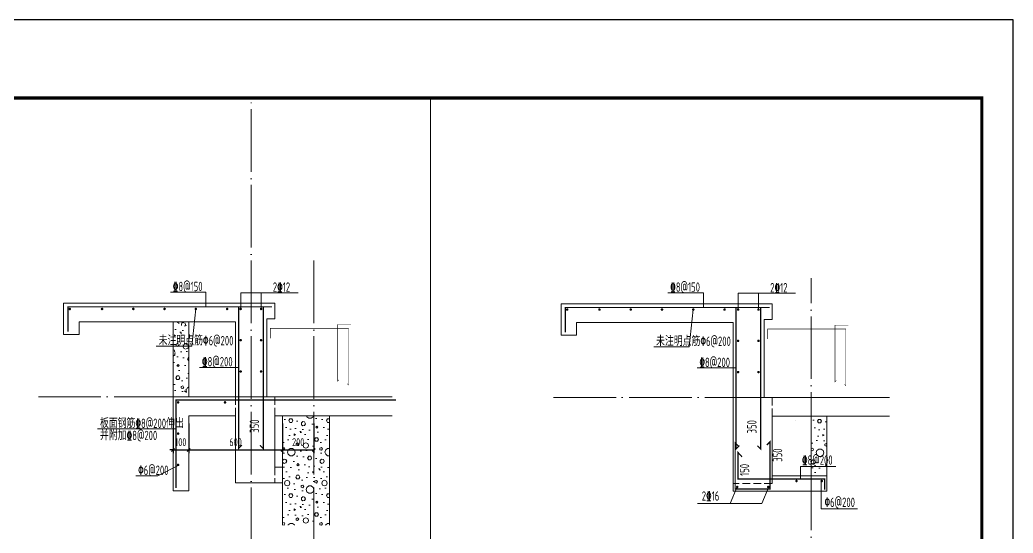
# Model space of a CAD drawing. Extents: x -129922 to 1190196, y -520662 to 139923.
# Drawn here: x 56476 to 62827, y -284206 to -280922 of the extents above; entities that cross this region are included whole.
import ezdxf
from ezdxf.enums import TextEntityAlignment as Align

# ---------------------------------------------------------------- set-up
doc = ezdxf.new("R2010")
doc.units = 0
doc.header["$LTSCALE"] = 1000
doc.header["$MEASUREMENT"] = 0
doc.linetypes.add('DASH', pattern=[0.35, 0.25, -0.1])
doc.linetypes.add('DOTE', pattern=[2.42, 2, -0.2, 0.02, -0.2])
for name, color, linetype, lineweight in [('A-标注-尺寸标注', 105, 'Continuous', 15), ('A-轴线-塔楼', 1, 'DOTE', 9), ('S-墙柱-REIN', 1, 'Continuous', 20), ('S-大样-HATCH', 251, 'Continuous', 9), ('S-大样-实线', 2, 'Continuous', 20), ('S-大样-虚线', 4, 'DASH', 20), ('S-板-BEAM', 4, 'DASH', 20), ('S-轴网-轴线', 1, 'DOTE', 9), ('S-通用-TEXT', 7, 'Continuous', 20)]:
    doc.layers.add(name, color=color, linetype=linetype, lineweight=lineweight)
doc.layers.add('Y-云图图框', color=7, linetype='Continuous')
doc.styles.add('_TCH_DIM_T3', font='tssdeng.shx', dxfattribs={"width": 0.705882, "bigfont": 'hztxt.shx'})
doc.styles.add('_YT_Name', font='', dxfattribs={"width": 0.8})
doc.styles.add('_YT_Sign_Text', font='ros.shx', dxfattribs={"width": 0.8, "bigfont": 'hztxt.shx'})
doc.styles.get("Standard").update_dxf_attribs({"font": 'gbenor.shx', "bigfont": 'gbcbig.shx'})
doc.styles.add('TSSD_Rein', font='tssdeng.shx', dxfattribs={"width": 0.7, "bigfont": 'hztxt.shx'})
doc.styles.get('_YT_Name').set_extended_font_data('SimHei')
doc.dimstyles.new('_TCH_ARCH&&20', dxfattribs={"dimtxt": 51, "dimasz": 20, "dimexe": 20, "dimexo": 20, "dimgap": 24.5, "dimtad": 1, "dimdec": 0, "dimzin": 0, "dimdsep": 46, "dimtxsty": '_TCH_DIM_T3', "dimblk": 'ARCHTICK', "dimcen": 0.09, "dimclrt": 7, "dimazin": 2, "dimtfac": 1, "dimtdec": 0, "dimtix": 1, "dimtmove": 2, "dimatfit": 3, "dimfxl": 0, "dimtolj": 1, "dimtzin": 0, "dimarcsym": 0})

# ---------------------------------------------------------------- blocks, each defined once
blk = doc.blocks.new('20191016.16123052')
at = {"layer": 'S-墙柱-REIN', "const_width": 8}
blk.add_lwpolyline([(2.7, 400.9), (-18.5, 422.2), (-18.5, 127), (204.9, 127), (204.9, 429.6), (183.7, 408.4)], dxfattribs=at)
at = {"layer": 'S-墙柱-REIN', "const_width": 8, "elevation": 0}
blk.add_lwpolyline([(554.1, 122), (554.1, 190.6), (0, 190.6), (0, 360.2), (25.1, 333.1)], dxfattribs=at)
at = {"layer": 'S-墙柱-REIN', "const_width": 8}
for points in [[(-1.3, 140.1, 1), (-9.3, 140.1, 1)], [(197.3, 140.1, 1), (189.3, 140.1, 1)]]:
    blk.add_lwpolyline(points, format="xyb", close=True, dxfattribs=at)
at = {"layer": 'S-墙柱-REIN', "const_width": 8, "elevation": 0}
for points in [[(377.6, 178.4, 1), (369.6, 178.4, 1)], [(538.9, 178.2, 1), (530.9, 178.2, 1)]]:
    blk.add_lwpolyline(points, format="xyb", close=True, dxfattribs=at)
at = {"layer": 'S-板-BEAM', "ltscale": 0.2}
blk.add_lwpolyline([(217.8, 212.4), (217.8, 162.4), (-32.2, 162.4)], dxfattribs=at)
at = {"layer": 'S-通用-TEXT'}
for p, q in [((-50.2, 34.8), (-5.3, 140.1)), ((151.5, 34.8), (196.4, 140.1)), ((-259.3, 34.8), (151.5, 34.8))]:
    blk.add_line(p, q, dxfattribs=at)
at = {"layer": 'S-通用-TEXT', "elevation": 0}
for points in [[(625.9, 270.2), (398.8, 270.2), (398.8, 190.6)], [(763.7, 0), (530.9, 0), (530.9, 178.2)]]:
    blk.add_lwpolyline(points, dxfattribs=at)
at = {"layer": 'S-通用-TEXT', "style": 'TSSD_Rein', "width": 0.7}
for s, p in [('350', (282.3, 301.8)), ('150', (71.3, 211.1, 0))]:
    blk.add_text(s, height=60, rotation=90, dxfattribs=at).set_placement(p)
for s, p in [('\x848@200', (408.5, 282.2, 0)), ('2\x8416', (-232.3, 52.4)), ('\x826@200', (552.7, 12.1, 0))]:
    blk.add_text(s, height=60, dxfattribs=at).set_placement(p)
blk = doc.blocks.new('20191015.22305626')
at = {"layer": 'S-墙柱-REIN'}
for points, const_width in [([(-1221.7, 416.7), (-1221.7, 576.2), (27.3, 576.2), (27.3, -330.3), (5.8, -309.1)], 8), ([(83.3, 576.2), (-130.7, 576.2), (-130.7, -329.3), (-109.5, -308.1)], 8), ([(587.9, 463.2), (502.3, 463.2), (502.3, 101), (510.7, 109.5)], 3.2), ([(71.8, 374.9), (71.8, 438.7), (571.4, 438.7), (571.4, 76.1), (562.8, 84.6)], 3.2)]:
    blk.add_lwpolyline(points, dxfattribs=dict(at, const_width=const_width))
at = {"layer": 'S-墙柱-REIN', "ltscale": 0.2, "const_width": 8}
for points in [[(-1206.2, 562.7, 1), (-1214.2, 562.7, 1)], [(-1000.2, 562.7, 1), (-1008.2, 562.7, 1)], [(-800.2, 562.7, 1), (-808.2, 562.7, 1)], [(-600.2, 562.7, 1), (-608.2, 562.7, 1)], [(-400.2, 562.7, 1), (-408.2, 562.7, 1)], [(-200.2, 562.7, 1), (-208.2, 562.7, 1)], [(-113.7, 562.7, 1), (-121.7, 562.7, 1)], [(16.8, 562.7, 1), (8.8, 562.7, 1)], [(-113.7, 362.7, 1), (-121.7, 362.7, 1)], [(16.8, 362.7, 1), (8.8, 362.7, 1)], [(-113.7, 162.7, 1), (-121.7, 162.7, 1)], [(16.8, 162.7, 1), (8.8, 162.7, 1)]]:
    blk.add_lwpolyline(points, format="xyb", close=True, dxfattribs=at)
at = {"layer": 'S-大样-实线', "ltscale": 0.5}
for p, q in [((-1250, 480), (-1250, 600)), ((-1150, 480), (-150, 480)), ((100, 500), (50, 500))]:
    blk.add_line(p, q, dxfattribs=at)
for points in [[(100, 600), (-1250, 600), (-1250, 400), (-1150, 400), (-1150, 480)], [(50, 500), (50, 0)]]:
    blk.add_lwpolyline(points, dxfattribs=at)
at = {"layer": 'S-通用-TEXT'}
for p, q in [((-566.8, 670.7), (-339.8, 670.7)), ((-117.2, 666.8), (249.8, 666.8)), ((-657.2, 324.2), (-430.2, 324.2)), ((-130.7, 189.2), (-380.2, 189.2))]:
    blk.add_line(p, q, dxfattribs=at)
for points in [[(-339.8, 670.7), (-339.8, 576.2)], [(-430.2, 324.2), (-404.2, 562.7)]]:
    blk.add_lwpolyline(points, dxfattribs=at)
at = {"layer": 'S-通用-TEXT', "ltscale": 0.2}
for points in [[(-117.2, 666.8), (-117.7, 562.7)], [(13.3, 666.8), (13.3, 562.7)]]:
    blk.add_lwpolyline(points, dxfattribs=at)
at = {"layer": 'S-通用-TEXT', "style": 'TSSD_Rein', "width": 0.7}
for s, p in [('\x848@150', (-551.8, 676.5, 0)), ('2\x8412', (87.8, 672.7, 0)), ('未注明点筋\x826@200', (-642.2, 330, 0)), ('\x848@200', (-365.2, 195.1, 0))]:
    blk.add_text(s, height=60, dxfattribs=at).set_placement(p)
blk.add_text('350', height=60, rotation=90, dxfattribs=at).set_placement((0.3, -229.3))
blk = doc.blocks.new('ECMCTK_A1_竖_单行图名--0')
at = {"color": 4}
blk.add_lwpolyline([(0, 0), (594, 0), (594, 841), (0, 841)], close=True, dxfattribs=at)
at = {"const_width": 1}
blk.add_lwpolyline([(10, 10), (584, 10), (584, 816), (10, 816)], close=True, dxfattribs=at)
at = {"color": 80, "flags": 3}
for tag, height, p in [('YTHQINS', 3, (593.31, 817.5)), ('ECMCKEY', 3, (440.09, 590.57)), ('YTTQINS', 3.75, (595.35, 11.88)), ('YTFRAME', 3, (375.97, 4.92)), ('YTBARCODE_T1', 3, (493.74, 4.57))]:
    blk.add_attdef(tag, text='', height=height, dxfattribs=at).set_placement(p, align=Align.MIDDLE_CENTER)
for tag, height, style, width, p in [('证书编号', 4, '_YT_Sign_Text', 0.8, (461.87, 43.81)), ('审查批准号', 4, '_YT_Sign_Text', 0.8, (514.06, 43.81)), ('工程号', 4, '_YT_Sign_Text', 0.5, (557.08, 44.12)), ('设计单位', 6, '_YT_Name', 0.8, (376.75, 38.6)), ('建设单位', 4, '_YT_Sign_Text', 0.8, (487.96, 36.11)), ('阶段', 4, '_YT_Sign_Text', 0.8, (557.08, 35.81)), ('项目号', 4, '_YT_Sign_Text', 0.5, (575.08, 33.72)), ('项目名称', 4, '_YT_Sign_Text', 0.8, (487.96, 28.11)), ('专业', 4, '_YT_Sign_Text', 0.8, (557.08, 27.31)), ('图纸编号', 4, '_YT_Sign_Text', 0.5, (556.93, 19.36)), ('图纸名称', 4.5, '_YT_Name', 0.8, (488.39, 15.06)), ('出图比例', 4.2, '_YT_Sign_Text', 0.8, (434.82, 11.78)), ('日期', 4, '_YT_Sign_Text', 0.5, (556.88, 12.13)), ('版本号', 4, '_YT_Sign_Text', 0.8, (575.08, 13))]:
    blk.add_attdef(tag, text='', height=height, dxfattribs=dict(style=style, width=width)).set_placement(p, align=Align.CENTER)
at = {"style": '_YT_Sign_Text', "width": 0.8, "flags": 3}
for tag, p, height in [('[审定人]', (343.95, 27.81), 4.1), ('{审定人}', (358.87, 26.45), 6.24), ('[校对人]', (395.23, 27.82), 4.1), ('{校对人}', (411.35, 26.53), 6.24), ('[审核人]', (344.01, 19.76), 4.1), ('{审核人}', (359.98, 18.44), 6.24), ('[设计人]', (395.47, 20.21), 4.1), ('{设计人}', (411.48, 18.54), 6.24), ('[项目负责人]', (343.78, 12.01), 4.1), ('{项目负责人}', (361.28, 10.72), 6.24), ('[专业负责人]', (395.74, 11.77), 4.1), ('{专业负责人}', (411.58, 10.36), 6.24)]:
    blk.add_attdef(tag, p, '', height=height, dxfattribs=at)
at = {"color": 80, "flags": 3}
for tag, p in [('YTBZSIT', (10, 10)), ('EXT_TK_LEFT', (10, 10)), ('YTQRCODE', (304.56, 12.07))]:
    blk.add_attdef(tag, p, '', height=3, dxfattribs=at)
blk = doc.blocks.new('_ArchTick')
at = {"color": 0, "linetype": 'ByBlock', "const_width": 0.4}
blk.add_lwpolyline([(-0.5, -0.5), (0.5, 0.5)], dxfattribs=at)
blk = doc.blocks.new('*D458')
at = {"layer": 'A-标注-尺寸标注', "color": 0, "lineweight": -2, "transparency": 16777216}
for p, q in [((58155.2, -283504.5), (58155.2, -283694)), ((58355.2, -283504.5), (58355.2, -283694)), ((58155.2, -283674), (58355.2, -283674))]:
    blk.add_line(p, q, dxfattribs=at)
at = {"layer": 'Defpoints', "color": 0, "transparency": 16777216}
for p in [(58155.2, -283484.5), (58355.2, -283484.5), (58355.2, -283674)]:
    blk.add_point(p, dxfattribs=at)
at = {"layer": 'A-标注-尺寸标注', "color": 0, "lineweight": -2, "transparency": 16777216, "xscale": 20, "yscale": 20, "zscale": 20, "rotation": 180}
blk.add_blockref('_ArchTick', (58155.2, -283674), dxfattribs=at)
at = {"layer": 'A-标注-尺寸标注', "color": 0, "lineweight": -2, "transparency": 16777216, "xscale": 20, "yscale": 20, "zscale": 20}
blk.add_blockref('_ArchTick', (58355.2, -283674), dxfattribs=at)
at = {"layer": 'A-标注-尺寸标注', "color": 7, "transparency": 16777216, "insert": (58255.2, -283624), "char_height": 51, "attachment_point": 5, "style": '_TCH_DIM_T3'}
blk.add_mtext('\\A1;200', dxfattribs=at)
blk = doc.blocks.new('*D459')
at = {"layer": 'A-标注-尺寸标注', "color": 0, "lineweight": -2, "transparency": 16777216}
for p, q in [((57555.2, -283504.5), (57555.2, -283694)), ((58155.2, -283504.5), (58155.2, -283694)), ((57555.2, -283674), (58155.2, -283674))]:
    blk.add_line(p, q, dxfattribs=at)
at = {"layer": 'Defpoints', "color": 0, "transparency": 16777216}
for p in [(57555.2, -283484.5), (58155.2, -283484.5), (58155.2, -283674)]:
    blk.add_point(p, dxfattribs=at)
at = {"layer": 'A-标注-尺寸标注', "color": 0, "lineweight": -2, "transparency": 16777216, "xscale": 20, "yscale": 20, "zscale": 20, "rotation": 180}
blk.add_blockref('_ArchTick', (57555.2, -283674), dxfattribs=at)
at = {"layer": 'A-标注-尺寸标注', "color": 0, "lineweight": -2, "transparency": 16777216, "xscale": 20, "yscale": 20, "zscale": 20}
blk.add_blockref('_ArchTick', (58155.2, -283674), dxfattribs=at)
at = {"layer": 'A-标注-尺寸标注', "color": 7, "transparency": 16777216, "insert": (57855.2, -283624), "char_height": 51, "attachment_point": 5, "style": '_TCH_DIM_T3'}
blk.add_mtext('\\A1;600', dxfattribs=at)
blk = doc.blocks.new('*D460')
at = {"layer": 'A-标注-尺寸标注', "color": 0, "lineweight": -2, "transparency": 16777216}
for p, q in [((57455.2, -283504.5), (57455.2, -283694)), ((57555.2, -283504.5), (57555.2, -283694)), ((57455.2, -283674), (57435.2, -283674)), ((57455.2, -283674), (57555.2, -283674)), ((57555.2, -283674), (57575.2, -283674))]:
    blk.add_line(p, q, dxfattribs=at)
at = {"layer": 'Defpoints', "color": 0, "transparency": 16777216}
for p in [(57455.2, -283484.5), (57555.2, -283484.5), (57555.2, -283674)]:
    blk.add_point(p, dxfattribs=at)
at = {"layer": 'A-标注-尺寸标注', "color": 0, "lineweight": -2, "transparency": 16777216, "xscale": 20, "yscale": 20, "zscale": 20}
blk.add_blockref('_ArchTick', (57455.2, -283674), dxfattribs=at)
at = {"layer": 'A-标注-尺寸标注', "color": 0, "lineweight": -2, "transparency": 16777216, "xscale": 20, "yscale": 20, "zscale": 20, "rotation": 180}
blk.add_blockref('_ArchTick', (57555.2, -283674), dxfattribs=at)
at = {"layer": 'A-标注-尺寸标注', "color": 7, "transparency": 16777216, "insert": (57505.2, -283624), "char_height": 51, "attachment_point": 5, "style": '_TCH_DIM_T3'}
blk.add_mtext('\\A1;100', dxfattribs=at)

msp = doc.modelspace()

# ---------------------------------------------------------------- hatches: boundary and pattern name
at = {"layer": 'S-大样-HATCH', "ltscale": 0.5}
h = msp.add_hatch(dxfattribs=at)
h.set_pattern_fill('加气混凝土', color=256, scale=20)
h.set_pattern_definition([(0, (-677300.57, -1121434.23), (120, 240), [0, -240]), (0, (-677440.97, -1121466.63), (120, 240), [0, -240]), (0, (-677362.97, -1121469.03), (120, 240), [0, -240]), (0, (-677277.77, -1121398.23), (120, 240), [0, -240]), (0, (-677377.37, -1121481.03), (120, 240), [0, -240]), (0, (-677253.77, -1121247.03), (120, 240), [0, -240]), (0, (-677326.97, -1121266.23), (120, 240), [0, -240]), (0, (-677288.57, -1121296.23), (120, 240), [0, -240]), (0, (-677484.17, -1121301.03), (120, 240), [0, -240]), (0, (-677366.57, -1121311.83), (120, 240), [0, -240]), (0, (-677412.17, -1121373.03), (120, 240), [0, -240]), (0, (-677409.77, -1121463.03), (120, 240), [0, -240]), (0, (-677319.77, -1121472.63), (120, 240), [0, -240]), (0, (-677253.77, -1121367.03), (120, 240), [0, -240]), (0, (-677478.17, -1121404.23), (120, 240), [0, -240]), (0, (-677457.77, -1121363.43), (120, 240), [0, -240]), (0, (-677364.17, -1121380.23), (120, 240), [0, -240]), (0, (-677397.77, -1121415.03), (120, 240), [0, -240]), (0, (-677416.97, -1121335.83), (120, 240), [0, -240]), (0, (-677386.97, -1121245.83), (120, 240), [0, -240]), (0, (-677468.57, -1121454.63), (120, 240), [0, -240]), (0, (-677336.57, -1121295.03), (120, 240), [0, -240]), (0, (-677448.17, -1121291.43), (120, 240), [0, -240]), (0, (-677467.37, -1121260.23), (120, 240), [0, -240]), (130.601294, (-677268.516, -1121322.172), (-599.99999337, 720.00000315), [10.53662, -4414.8444]), (18.4349488, (-677285.66, -1121317.6), (599.9999978, 239.9999982), [10.842096, -1507.05116]), (90, (-677285.66, -1121327.89), (120, 240), [10.285714, -469.71426]), (161.565051, (-677275.373, -1121331.314), (-600.000003, 239.9999821), [10.842096, -1507.05116]), (53.1301023, (-677275.373, -1121331.314), (120.0000002, 239.9999999), [11.42857, -1188.5714]), (135, (-677266.23, -1121453.6), (-120.0000145, 239.999984), [9.697464, -669.12504]), (45, (-677279.944, -1121453.6), (119.999999, 239.999999), [9.697464, -669.12504]), (135, (-677273.09, -1121460.46), (-120.0000145, 239.999984), [9.697464, -669.12504]), (45, (-677273.09, -1121460.46), (119.999999, 239.999999), [9.697464, -669.12504]), (116.56505, (-677381.66, -1121292.46), (-2e-05, 479.999987), [12.77753, -255.5506]), (180, (-677387.37, -1121281.03), (-120, 240), [13.714286, -226.2857]), (63.434949, (-677406.8, -1121292.46), (1e-06, 479.999998), [12.77753, -255.5506]), (116.56505, (-677401.09, -1121303.89), (-2e-05, 479.999987), [12.77753, -255.5506]), (0, (-677401.09, -1121303.89), (120, 240), [13.714286, -226.2857]), (63.434949, (-677387.37, -1121303.89), (1e-06, 479.999998), [12.77753, -255.5506]), (107.102728, (-677291.373, -1121373.6), (-359.99998624, 1200.000001936), [15.54454, -6513.161]), (143.972626, (-677295.944, -1121358.743), (-2279.9999711, 1679.9999981), [15.54454, -3248.808]), (180, (-677308.52, -1121349.6), (-120, 240), [14.85714, -225.14284]), (36.0273733, (-677335.944, -1121358.743), (2279.99998315, 1679.9999819), [15.54454, -3248.808]), (71.565051, (-677340.516, -1121372.457), (360.0000018, 1199.9999979), [14.456126, -1503.43712]), (107.102728, (-677335.944, -1121387.3145), (-359.99998624, 1200.000001936), [15.54454, -6513.161]), (143.972626, (-677323.373, -1121396.457), (-2279.9999711, 1679.9999981), [15.54454, -3248.808]), (0, (-677323.37, -1121396.46), (120, 240), [14.85714, -225.14284]), (36.0273733, (-677308.516, -1121396.457), (2279.99998315, 1679.9999819), [15.54454, -3248.808]), (71.565051, (-677295.944, -1121387.314), (360.0000018, 1199.9999979), [14.456126, -1503.43712]), (150.255118, (-677289.087, -1121261.6), (-360.00000085, 239.999997), [9.21401, -1925.72784]), (90, (-677297.09, -1121266.17), (120, 240), [9.14286, -470.8571]), (29.7448813, (-677297.087, -1121266.172), (360.0000002, 239.9999989), [9.21401, -1925.72784]), (116.56505, (-677345.09, -1121431.89), (-2e-05, 479.999987), [12.77753, -255.5506]), (168.690067, (-677350.802, -1121420.457), (-1080.0000008, 239.999994), [11.6549, -2435.8742]), (41.1859251, (-677371.373, -1121426.172), (2999.99998182, 2639.99997692), [12.14874, -5090.3208]), (90, (-677371.37, -1121437.6), (120, 240), [11.42857, -468.5714]), (138.814074, (-677362.23, -1121445.6), (-2999.99994668, 2640.00001681), [12.14874, -5090.3208]), (16.6992442, (-677362.23, -1121445.6), (3959.99997021, 1199.99998743), [11.93178, -4999.415]), (60.9453959, (-677350.802, -1121442.172), (119.99999968, 239.99999788), [11.766434, -4930.1358]), (109.983106, (-677445.659, -1121331.314), (-600.00000226, 1679.99999555), [13.3768, -5604.879]), (155.556045, (-677450.23, -1121318.743), (-1560.00000595, 719.99998504), [13.809194, -5786.0526]), (24.4439547, (-677475.373, -1121318.743), (1560.00000078, 719.99999654), [13.809194, -5786.0526]), (70.0168934, (-677479.944, -1121331.314), (600.00000181, 1679.99999583), [13.3768, -5604.879]), (109.983106, (-677475.373, -1121343.886), (-600.00000226, 1679.99999555), [13.3768, -5604.879]), (160.016893, (-677462.802, -1121348.457), (-600.00000035, 239.99998907), [13.3768, -2795.751]), (19.9831065, (-677462.802, -1121348.457), (599.9999967, 239.99999962), [13.3768, -2795.751]), (70.0168934, (-677450.23, -1121343.886), (600.00000181, 1679.99999583), [13.3768, -5604.879]), (122.005383, (-677356.516, -1121353.03), (-120.0000161, 239.99998775), [10.781693, -2253.3736]), (18.4349488, (-677372.516, -1121347.314), (599.9999978, 239.9999982), [10.842096, -1507.05116]), (90, (-677372.52, -1121357.6), (120, 240), [10.285714, -469.71426]), (161.565051, (-677362.23, -1121361.03), (-600.000003, 239.9999821), [10.842096, -1507.05116]), (54.4623222, (-677362.23, -1121361.029), (839.99999878, 1199.9999982), [9.83123, -4119.2846]), (116.56505, (-677426.23, -1121411.31), (-2e-05, 479.999987), [12.77753, -255.5506]), (180, (-677431.94, -1121399.89), (-120, 240), [12.57143, -227.42856]), (59.0362434, (-677451.373, -1121411.314), (120.0000004, 239.99999884), [13.32789, -2785.5288]), (120.963756, (-677444.516, -1121422.743), (-120.0000164, 239.99998898), [13.32789, -2785.5288]), (0, (-677444.52, -1121422.74), (120, 240), [12.57143, -227.42856]), (63.434949, (-677431.94, -1121422.74), (1e-06, 479.999998), [12.77753, -255.5506])])
h.paths.add_polyline_path([(57555.2, -282854.5), (57455.2, -282854.5), (57455.2, -283334.5), (57555.2, -283334.5)])
at = {"layer": 'S-大样-HATCH', "ltscale": 0.2}
h = msp.add_hatch(dxfattribs=at)
h.set_pattern_fill('加气混凝土', color=256, scale=20)
h.set_pattern_definition([(0, (58226.05, -284229.18), (120, 240), [0, -240]), (0, (58085.65, -284261.58), (120, 240), [0, -240]), (0, (58163.65, -284263.98), (120, 240), [0, -240]), (0, (58248.85, -284193.18), (120, 240), [0, -240]), (0, (58149.25, -284275.98), (120, 240), [0, -240]), (0, (58272.85, -284041.98), (120, 240), [0, -240]), (0, (58199.65, -284061.18), (120, 240), [0, -240]), (0, (58238.05, -284091.18), (120, 240), [0, -240]), (0, (58042.45, -284095.98), (120, 240), [0, -240]), (0, (58160.05, -284106.78), (120, 240), [0, -240]), (0, (58114.45, -284167.98), (120, 240), [0, -240]), (0, (58116.85, -284257.98), (120, 240), [0, -240]), (0, (58206.85, -284267.58), (120, 240), [0, -240]), (0, (58272.85, -284161.98), (120, 240), [0, -240]), (0, (58048.45, -284199.18), (120, 240), [0, -240]), (0, (58068.85, -284158.38), (120, 240), [0, -240]), (0, (58162.45, -284175.18), (120, 240), [0, -240]), (0, (58128.85, -284209.98), (120, 240), [0, -240]), (0, (58109.65, -284130.78), (120, 240), [0, -240]), (0, (58139.65, -284040.78), (120, 240), [0, -240]), (0, (58058.05, -284249.58), (120, 240), [0, -240]), (0, (58190.05, -284089.98), (120, 240), [0, -240]), (0, (58078.45, -284086.38), (120, 240), [0, -240]), (0, (58059.25, -284055.18), (120, 240), [0, -240]), (130.6013, (58258.108, -284117.12), (-600, 720), [10.537, -4414.844]), (18.435, (58240.966, -284112.55), (600, 240), [10.842, -1507.05]), (90, (58240.97, -284122.83), (120, 240), [10.286, -469.714]), (161.565, (58251.25, -284126.263), (-600, 240), [10.842, -1507.05]), (53.13, (58251.25, -284126.263), (120, 240), [11.43, -1188.57]), (135, (58260.39, -284248.55), (-120, 240), [9.697, -669.125]), (45, (58246.68, -284248.55), (120, 240), [9.697, -669.125]), (135, (58253.54, -284255.406), (-120, 240), [9.697, -669.125]), (45, (58253.54, -284255.406), (120, 240), [9.697, -669.125]), (116.565, (58144.97, -284087.4), (-2e-05, 480), [12.78, -255.55]), (180, (58139.25, -284075.98), (-120, 240), [13.714, -226.286]), (63.435, (58119.82, -284087.4), (1e-06, 480), [12.78, -255.55]), (116.565, (58125.54, -284098.83), (-2e-05, 480), [12.78, -255.55]), (0, (58125.54, -284098.83), (120, 240), [13.714, -226.286]), (63.435, (58139.25, -284098.83), (1e-06, 480), [12.78, -255.55]), (107.1027, (58235.251, -284168.548), (-359.99999, 1200), [15.5445, -6513.161]), (143.9726, (58230.68, -284153.691), (-2279.99997, 1680), [15.545, -3248.808]), (180, (58218.1, -284144.55), (-120, 240), [14.86, -225.14]), (36.0274, (58190.68, -284153.691), (2280, 1680), [15.545, -3248.808]), (71.565, (58186.11, -284167.406), (360, 1200), [14.456, -1503.437]), (107.1027, (58190.68, -284182.263), (-359.99999, 1200), [15.5445, -6513.161]), (143.9726, (58203.251, -284191.406), (-2279.99997, 1680), [15.545, -3248.808]), (0, (58203.25, -284191.4), (120, 240), [14.857, -225.143]), (36.0274, (58218.108, -284191.406), (2280, 1680), [15.545, -3248.808]), (71.565, (58230.68, -284182.263), (360, 1200), [14.456, -1503.437]), (150.255, (58237.537, -284056.548), (-360, 240), [9.214, -1925.728]), (90, (58229.54, -284061.12), (120, 240), [9.143, -470.857]), (29.745, (58229.537, -284061.12), (360, 240), [9.214, -1925.728]), (116.565, (58181.54, -284226.83), (-2e-05, 480), [12.78, -255.55]), (168.69, (58175.823, -284215.406), (-1080, 240), [11.655, -2435.874]), (41.186, (58155.251, -284221.12), (2999.99998, 2639.99998), [12.149, -5090.321]), (90, (58155.25, -284232.55), (120, 240), [11.43, -468.57]), (138.814, (58164.394, -284240.548), (-2999.99995, 2640.00002), [12.149, -5090.321]), (16.6992, (58164.394, -284240.548), (3959.99997, 1199.99999), [11.932, -4999.415]), (60.9454, (58175.823, -284237.12), (120, 240), [11.766, -4930.136]), (109.9831, (58080.966, -284126.263), (-600, 1680), [13.377, -5604.879]), (155.556, (58076.394, -284113.691), (-1560, 719.99999), [13.809, -5786.053]), (24.444, (58051.251, -284113.691), (1560, 720), [13.809, -5786.053]), (70.0169, (58046.68, -284126.263), (600, 1680), [13.377, -5604.879]), (109.9831, (58051.251, -284138.834), (-600, 1680), [13.377, -5604.879]), (160.017, (58063.823, -284143.406), (-600, 240), [13.377, -2795.751]), (19.983, (58063.823, -284143.406), (600, 240), [13.377, -2795.751]), (70.0169, (58076.394, -284138.834), (600, 1680), [13.377, -5604.879]), (122.0054, (58170.108, -284147.977), (-120, 240), [10.782, -2253.374]), (18.435, (58154.11, -284142.263), (600, 240), [10.842, -1507.05]), (90, (58154.11, -284152.55), (120, 240), [10.286, -469.714]), (161.565, (58164.394, -284155.977), (-600, 240), [10.842, -1507.05]), (54.4623, (58164.394, -284155.977), (840, 1200), [9.831, -4119.285]), (116.565, (58100.4, -284206.26), (-2e-05, 480), [12.78, -255.55]), (180, (58094.68, -284194.83), (-120, 240), [12.57, -227.43]), (59.0362, (58075.251, -284206.263), (120, 240), [13.328, -2785.529]), (120.9638, (58082.108, -284217.691), (-120, 240), [13.328, -2785.529]), (0, (58082.1, -284217.7), (120, 240), [12.57, -227.43]), (63.435, (58094.68, -284217.7), (1e-06, 480), [12.78, -255.55])])
h.paths.add_polyline_path([(58455.3, -283454.5), (58155.3, -283454.5), (58155.3, -284156), (58455.3, -284156)])
h = msp.add_hatch(dxfattribs=at)
h.set_pattern_fill('加气混凝土', color=256, scale=20)
h.set_pattern_definition([(0, (61606.85, -283753.02), (120, 240), [0, -240]), (0, (61466.45, -283785.42), (120, 240), [0, -240]), (0, (61544.45, -283787.82), (120, 240), [0, -240]), (0, (61629.65, -283717.02), (120, 240), [0, -240]), (0, (61530.05, -283799.82), (120, 240), [0, -240]), (0, (61653.65, -283565.82), (120, 240), [0, -240]), (0, (61580.45, -283585.02), (120, 240), [0, -240]), (0, (61618.85, -283615.02), (120, 240), [0, -240]), (0, (61423.25, -283619.82), (120, 240), [0, -240]), (0, (61540.85, -283630.62), (120, 240), [0, -240]), (0, (61495.25, -283691.82), (120, 240), [0, -240]), (0, (61497.65, -283781.82), (120, 240), [0, -240]), (0, (61587.65, -283791.42), (120, 240), [0, -240]), (0, (61653.65, -283685.82), (120, 240), [0, -240]), (0, (61429.25, -283723.02), (120, 240), [0, -240]), (0, (61449.65, -283682.22), (120, 240), [0, -240]), (0, (61543.25, -283699.02), (120, 240), [0, -240]), (0, (61509.65, -283733.82), (120, 240), [0, -240]), (0, (61490.45, -283654.62), (120, 240), [0, -240]), (0, (61520.45, -283564.62), (120, 240), [0, -240]), (0, (61438.85, -283773.42), (120, 240), [0, -240]), (0, (61570.85, -283613.82), (120, 240), [0, -240]), (0, (61459.25, -283610.22), (120, 240), [0, -240]), (0, (61440.05, -283579.02), (120, 240), [0, -240]), (130.601, (61638.905, -283640.964), (-600, 720), [10.537, -4414.844]), (18.435, (61621.762, -283636.392), (600, 240), [10.842, -1507.05]), (90, (61621.76, -283646.68), (120, 240), [10.286, -469.714]), (161.565, (61632.048, -283650.107), (-600, 240), [10.842, -1507.05]), (53.13, (61632.05, -283650.107), (120, 240), [11.43, -1188.57]), (135, (61641.19, -283772.39), (-120, 240), [9.7, -669.125]), (45, (61627.48, -283772.39), (120, 240), [9.7, -669.125]), (135, (61634.33, -283779.25), (-120, 240), [9.7, -669.125]), (45, (61634.33, -283779.25), (120, 240), [9.7, -669.125]), (116.565, (61525.76, -283611.25), (-2e-05, 480), [12.78, -255.55]), (180, (61520.05, -283599.82), (-120, 240), [13.71, -226.29]), (63.435, (61500.62, -283611.25), (1e-06, 480), [12.78, -255.55]), (116.565, (61506.33, -283622.68), (-2e-05, 480), [12.78, -255.55]), (0, (61506.33, -283622.68), (120, 240), [13.71, -226.29]), (63.43, (61520.05, -283622.68), (1e-06, 480), [12.78, -255.55]), (107.1027, (61616.048, -283692.392), (-360, 1200), [15.5445, -6513.161]), (143.973, (61611.477, -283677.535), (-2280, 1680), [15.545, -3248.808]), (180, (61598.9, -283668.4), (-120, 240), [14.86, -225.14]), (36.027, (61571.477, -283677.535), (2280, 1680), [15.545, -3248.808]), (71.565, (61566.905, -283691.25), (360, 1200), [14.456, -1503.437]), (107.1027, (61571.477, -283706.107), (-360, 1200), [15.5445, -6513.161]), (143.973, (61584.048, -283715.25), (-2280, 1680), [15.545, -3248.808]), (0, (61584.05, -283715.25), (120, 240), [14.86, -225.14]), (36.027, (61598.905, -283715.25), (2280, 1680), [15.545, -3248.808]), (71.565, (61611.477, -283706.107), (360, 1200), [14.456, -1503.437]), (150.255, (61618.334, -283580.392), (-360, 240), [9.214, -1925.728]), (90, (61610.33, -283584.96), (120, 240), [9.14, -470.86]), (29.745, (61610.334, -283584.964), (360, 240), [9.214, -1925.728]), (116.565, (61562.33, -283750.68), (-2e-05, 480), [12.78, -255.55]), (168.69, (61556.62, -283739.25), (-1080, 240), [11.655, -2435.874]), (41.186, (61536.048, -283744.964), (3000, 2639.99998), [12.149, -5090.321]), (90, (61536.05, -283756.39), (120, 240), [11.43, -468.57]), (138.814, (61545.191, -283764.392), (-2999.99995, 2640), [12.149, -5090.321]), (16.6992, (61545.191, -283764.392), (3959.99997, 1200), [11.932, -4999.415]), (60.9454, (61556.62, -283760.964), (120, 240), [11.766, -4930.136]), (109.983, (61461.762, -283650.107), (-600, 1680), [13.377, -5604.879]), (155.556, (61457.191, -283637.535), (-1560, 720), [13.809, -5786.053]), (24.444, (61432.048, -283637.535), (1560, 720), [13.809, -5786.053]), (70.017, (61427.477, -283650.107), (600, 1680), [13.377, -5604.879]), (109.983, (61432.048, -283662.678), (-600, 1680), [13.377, -5604.879]), (160.017, (61444.62, -283667.25), (-600, 240), [13.377, -2795.751]), (19.983, (61444.62, -283667.25), (600, 240), [13.377, -2795.751]), (70.017, (61457.191, -283662.678), (600, 1680), [13.377, -5604.879]), (122.005, (61550.905, -283671.82), (-120, 240), [10.782, -2253.374]), (18.435, (61534.905, -283666.107), (600, 240), [10.842, -1507.05]), (90, (61534.9, -283676.39), (120, 240), [10.286, -469.714]), (161.565, (61545.19, -283679.82), (-600, 240), [10.842, -1507.05]), (54.462, (61545.191, -283679.821), (840, 1200), [9.831, -4119.285]), (116.565, (61481.2, -283730.1), (-2e-05, 480), [12.78, -255.55]), (180, (61475.48, -283718.68), (-120, 240), [12.57, -227.43]), (59.036, (61456.048, -283730.107), (120, 240), [13.328, -2785.529]), (120.964, (61462.905, -283741.535), (-120, 240), [13.328, -2785.529]), (0, (61462.9, -283741.54), (120, 240), [12.57, -227.43]), (63.435, (61475.48, -283741.54), (1e-06, 480), [12.78, -255.55])])
h.paths.add_polyline_path([(61636, -283458.4), (61536, -283458.4), (61536, -283838.4), (61636, -283838.4)])

# ---------------------------------------------------------------- linework, layer by layer
at = {"layer": 'A-轴线-塔楼', "ltscale": 0.2}
msp.add_line((57955.2, -295446.6), (57955.2, -281443.5), dxfattribs=at)
at = {"layer": 'S-墙柱-REIN', "const_width": 8}
msp.add_lwpolyline([(57474.8, -283916.9), (57474.8, -283354.4), (58880.9, -283354.4)], dxfattribs=at)
at = {"layer": 'S-墙柱-REIN', "ltscale": 0.2, "const_width": 8}
for points in [[(57491.5, -283369.4, 1), (57483.5, -283369.4, 1)], [(57791.5, -283369.4, 1), (57783.5, -283369.4, 1)], [(57491.5, -283569.4, 1), (57483.5, -283569.4, 1)], [(57491.5, -283769.4, 1), (57483.5, -283769.4, 1)]]:
    msp.add_lwpolyline(points, format="xyb", close=True, dxfattribs=at)
at = {"layer": 'S-大样-HATCH', "ltscale": 0.5}
msp.add_line((59100.5, -281421.8), (59100.5, -296741.8), dxfattribs=at)
at = {"layer": 'S-大样-实线', "ltscale": 0.5}
for p, q in [((58105.3, -282834.5), (58105.2, -282734.5)), ((59936.1, -282858.4), (59936, -282738.4)), ((57855.3, -283334.5), (57855.3, -282854.5)), ((57455.2, -283934.5), (57455.2, -283334.5)), ((58255.2, -283334.5), (57455.2, -283334.5)), ((58855.3, -283334.5), (58405.2, -283334.5)), ((62036, -283338.4), (61286.1, -283338.4)), ((57555.2, -283934.5), (57555.2, -283454.5)), ((57555.2, -283454.5), (57855.3, -283454.5)), ((58105.3, -283454.5), (58455.2, -283454.5)), ((58155.3, -284156), (58155.3, -283454.5)), ((58455.2, -283454.5), (58855.3, -283454.5)), ((58455.3, -284156), (58455.2, -283454.5)), ((61286.1, -283458.4), (62036, -283458.4)), ((61536, -283838.4), (61536, -283458.4)), ((61636, -283938.4), (61636, -283458.4)), ((61436, -283488.4), (61436, -283488.4)), ((58105.3, -283784.5), (58155.3, -283784.5)), ((61036.1, -283938.4), (61036.1, -283838.4)), ((61036.1, -283838.4), (61036.1, -283838.4)), ((61286.1, -283838.4), (61636, -283838.4)), ((58105.3, -283884.5), (58155.3, -283884.5)), ((57555.2, -283934.5), (57455.2, -283934.5)), ((61036.1, -283938.4), (61636, -283938.4))]:
    msp.add_line(p, q, dxfattribs=at)
at = {"layer": 'S-大样-实线'}
for p, q in [((57455.2, -283334.5), (57455.2, -282854.5)), ((57555.2, -283334.5), (57555.2, -282854.5))]:
    msp.add_line(p, q, dxfattribs=at)
at = {"layer": 'S-大样-实线', "ltscale": 0.5}
for points in [[(61286.1, -282838.4), (61286.1, -282738.4)], [(61436, -283338.4), (61586, -283338.4)], [(58105.3, -283884.5), (57855.3, -283884.5), (57855.3, -283454.5)], [(58105.3, -283454.5), (58105.3, -283784.5)], [(61286.1, -283838.4), (61286.1, -283458.4)]]:
    msp.add_lwpolyline(points, dxfattribs=at)
at = {"layer": 'S-大样-实线', "ltscale": 0.2}
msp.add_lwpolyline([(61036.1, -282858.4), (61036.1, -283838.4)], dxfattribs=at)
at = {"layer": 'S-大样-虚线', "ltscale": 0.2}
msp.add_line((58105.3, -283784.5), (58105.3, -283884.5), dxfattribs=at)
for points in [[(57855.3, -283454.5), (57855.3, -283334.5)], [(58105.3, -283454.5), (58105.3, -283334.5)]]:
    msp.add_lwpolyline(points, dxfattribs=at)
at = {"layer": 'S-板-BEAM', "ltscale": 0.2}
msp.add_lwpolyline([(61286.1, -283458.4), (61286.1, -283338.4), (61036.1, -283338.4)], dxfattribs=at)
at = {"layer": 'S-轴网-轴线', "ltscale": 0.2}
for p, q in [((58355.2, -295446.6), (58355.2, -282424.5)), ((61536, -294835.7), (61536, -282574.8)), ((56594.4, -283334.5), (58855.2, -283334.5)), ((56594.4, -283334.5), (58855.2, -283334.5)), ((59888.2, -283338.4), (62036, -283338.4))]:
    msp.add_line(p, q, dxfattribs=at)
at = {"layer": 'S-通用-TEXT'}
for p, q in [((56972.9, -283539.4), (57474.8, -283539.4)), ((57216.4, -283839.4), (57357.5, -283839.4))]:
    msp.add_line(p, q, dxfattribs=at)
msp.add_lwpolyline([(57357.5, -283839.4), (57487.5, -283773.4)], dxfattribs=at)

# ---------------------------------------------------------------- block references
at = {"layer": 'S-墙柱-REIN'}
for p in [(58005.3, -283334.5), (61186.1, -283338.4)]:
    msp.add_blockref('20191015.22305626', p, dxfattribs=at)
at = {"layer": 'S-大样-HATCH', "ltscale": 0.2}
msp.add_blockref('20191016.16123052', (61068.3, -284050.8), dxfattribs=at)
at = {"layer": 'Y-云图图框', "xscale": 20, "yscale": 20, "zscale": 20}
msp.add_blockref('ECMCTK_A1_竖_单行图名--0', (50947.3, -297742.2), dxfattribs=at)

# ---------------------------------------------------------------- texts
at = {"layer": 'S-通用-TEXT', "style": 'TSSD_Rein', "width": 0.7}
for s, p in [('板面钢筋\x848@200伸出', (56987.9, -283533.5, 0)), ('并附加\x848@200', (56987.9, -283611, 0)), ('\x826@200', (57231.4, -283833.5, 0))]:
    msp.add_text(s, height=60, dxfattribs=at).set_placement(p)

# ---------------------------------------------------------------- dimensions: what is measured, and where the dimension line sits
at = {"layer": 'A-标注-尺寸标注'}
for p1, p2, picture, middle in [((57455.2, -283484.5), (57555.2, -283484.5), '*D460', (57505.2, -283624)), ((57555.2, -283484.5), (58155.2, -283484.5), '*D459', (57855.2, -283624)), ((58155.2, -283484.5), (58355.2, -283484.5), '*D458', (58255.2, -283624))]:
    dim = msp.add_aligned_dim(p1=p1, p2=p2, distance=-189.5, dimstyle='_TCH_ARCH&&20', dxfattribs=at)
    dim.commit()
    dim.dimension.update_dxf_attribs({"geometry": picture, "text_midpoint": middle})

doc.saveas('drawing.dxf')
